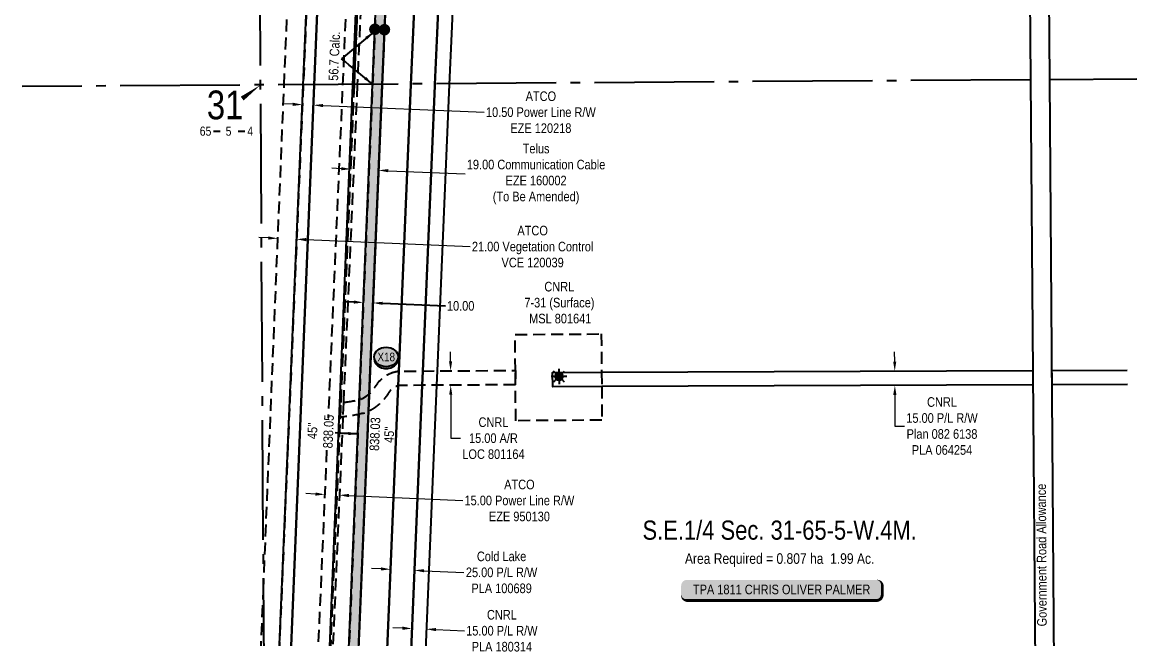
# Model space of a CAD drawing. Extents: x 506429 to 517084, y 6049655 to 6059669.
# Drawn here: x 515917 to 517080, y 6057280 to 6057923 of the extents above; entities that cross this region are included whole.
import ezdxf
from ezdxf.enums import TextEntityAlignment as Align

# ---------------------------------------------------------------- set-up
doc = ezdxf.new("R2010")
doc.units = 0
doc.header["$LTSCALE"] = 5
doc.header["$PDSIZE"] = 0.5
for name, pattern in [('foc-ACCESSROAD', [3.75, 2.5, -1.25]), ('foc-FLOWLINE', [3.75, 2.5, -1.25]), ('foc-QUARTERLINE', [33, 25, -3, 2, -3])]:
    doc.linetypes.add(name, pattern=pattern)
doc.layers.get('Defpoints').update_dxf_attribs({"color": 9})
for name, color, linetype in [('10', 1, 'Continuous'), ('9', 3, 'Continuous'), ('AS-WILDLIFE', 131, 'Continuous'), ('C-EZE', 13, 'foc-FLOWLINE'), ('C-SYMBOL', 7, 'Continuous'), ('F-AR', 190, 'foc-ACCESSROAD'), ('F-EZE', 190, 'foc-FLOWLINE'), ('F-RW', 190, 'Continuous'), ('F-VCE', 190, 'foc-FLOWLINE'), ('F-WS', 190, 'foc-ACCESSROAD'), ('F-WS-S', 190, 'Continuous'), ('L-BD', 7, 'Continuous'), ('L-BD1', 253, 'Continuous'), ('L-MON', 1, 'Continuous'), ('L-ROAD-T', 7, 'Continuous'), ('L-SEC', 7, 'Continuous'), ('L-SECLBL', 7, 'Continuous'), ('L-SECQ', 8, 'foc-QUARTERLINE'), ('L-SYMBOL', 7, 'Continuous'), ('L-TITLEDB', 4, 'Continuous'), ('P-CROSSINGS', 250, 'Continuous'), ('P-IOP1-H', 21, 'Continuous'), ('P-PROPOSED', 10, 'Continuous'), ('P-PROPOSED-H', 21, 'Continuous'), ('P-TXT', 4, 'Continuous')]:
    doc.layers.add(name, color=color, linetype=linetype)
for name, color, linetype, lineweight in [('F-AR-T', 190, 'Continuous', 9), ('F-EZE-T', 190, 'Continuous', 9), ('F-RW-T', 190, 'Continuous', 9), ('F-VCE-T', 190, 'Continuous', 9), ('F-WS-T', 190, 'Continuous', 9)]:
    doc.layers.add(name, color=color, linetype=linetype, lineweight=lineweight)
doc.styles.add('100L', font='ARIALN.TTF', dxfattribs={"height": 11})
doc.styles.add('175L', font='ARIALN.TTF', dxfattribs={"height": 20})
doc.styles.add('80', font='ARIALN.TTF', dxfattribs={"height": 10})
doc.styles.add('80CG', font='ARIALN.TTF', dxfattribs={"height": 10})
doc.styles.add('80L', font='ARIALN.TTF', dxfattribs={"height": 10})
doc.styles.add('Crossing', font='ARIALN.TTF', dxfattribs={"height": 10})
doc.styles.add('SIMPLEX', font='ARIALN.TTF')
doc.dimstyles.new('Compass 5 000', dxfattribs={"dimscale": 5, "dimtxt": 9, "dimasz": 2, "dimexe": 0.2, "dimexo": 0.0625, "dimgap": 0.5, "dimtad": 0, "dimtih": 1, "dimtoh": 1, "dimzin": 0, "dimdsep": 46, "dimtxsty": '80CG', "dimcen": 0.1, "dimse1": 1, "dimse2": 1, "dimclrd": 256, "dimclrt": 256, "dimaunit": 1, "dimadec": 4, "dimazin": 0, "dimtfac": 0.06, "dimtofl": 0, "dimtmove": 0, "dimatfit": 1, "dimfxl": 0.2, "dimtolj": 1, "dimtzin": 0, "dimlwd": -1, "dimarcsym": 0})

# ---------------------------------------------------------------- blocks, each defined once
blk = doc.blocks.new('fdia')
at = {"color": 255, "const_width": 1}
blk.add_lwpolyline([(-0.5, 0, 1), (0.5, 0, 1)], format="xyb", close=True, dxfattribs=at)
blk = doc.blocks.new('Fdiaa')
blk.add_blockref('fdia', (0, 0))
blk = doc.blocks.new('fdib')
at = {"color": 1, "const_width": 1.6}
blk.add_lwpolyline([(-0.4, 0, 1), (0.4, 0, 1)], format="xyb", close=True, dxfattribs=at)
at = {"color": 1}
blk.add_circle((0, 0), 0.8, dxfattribs=at)
blk = doc.blocks.new('Fdibb')
blk.add_blockref('fdib', (0, 0))
blk = doc.blocks.new('fdicc')
for name in ['Fdibb', 'Fdiaa']:
    blk.add_blockref(name, (0, 0))
blk = doc.blocks.new('FDI')
blk.add_blockref('fdicc', (0, 0))
blk = doc.blocks.new('*U554')
h = blk.add_hatch(color=255)
edge = h.paths.add_edge_path()
edge.add_line((-99, -11.5), (99, -11.5))
edge.add_arc((99, -5.5), 6, 270, 360)
edge.add_line((105, -5.5), (105, 4))
edge.add_arc((99, 4), 6, 0, 90)
edge.add_line((99, 10), (-99, 10))
edge.add_arc((-99, 4), 6, 90, 180)
edge.add_line((-105, 4), (-105, -5.5))
edge.add_arc((-99, -5.5), 6, 180, 270)
at = {"color": 44, "flags": 128}
blk.add_lwpolyline([(-99, -11.5, 3, 3, 0), (99, -11.5, 3, 3, 0.414214), (105, -5.5, 3, 3, 0), (105, 4, 3, 0, 0.414214), (99, 10, 0, 0, 0), (-99, 10, 0, 0, 0.414214), (-105, 4, 0, 0, 0), (-105, -5.5, 0, 3, 0.414214)], format="xyseb", close=True, dxfattribs=at)
at = {"color": 44, "style": '80'}
blk.add_attdef('ENTER_TEXT_001', (-36, -5), '', height=10, dxfattribs=at)
blk = doc.blocks.new('L-SECLBL')
at = {"layer": '9', "color": 7}
for p, q in [((-5.1, -27.8), (-12.3, -27.8)), ((20.7, -27.8), (13.5, -27.8))]:
    blk.add_line(p, q, dxfattribs=at)
at = {"layer": '10', "color": 2, "style": 'SIMPLEX'}
blk.add_attdef('SEC', text='', height=30, dxfattribs=at).set_placement((0, 0), align=Align.MIDDLE)
at = {"layer": '10', "color": 5, "style": '80L'}
blk.add_attdef('TWP', text='', height=9.5, dxfattribs=at).set_placement((-14.4, -27.4), align=Align.MIDDLE_RIGHT)
blk.add_attdef('RGE', text='', height=9.5, dxfattribs=at).set_placement((3.6, -27.4), align=Align.MIDDLE_CENTER)
blk.add_attdef('MER', text='', height=9.5, dxfattribs=at).set_placement((23.2, -27.4), align=Align.MIDDLE_LEFT)
blk = doc.blocks.new('*D831')
at = {"layer": 'Defpoints', "color": 0, "transparency": 16777216}
for p in [(516220.4, 6057836.8), (516206.1, 6057771.9), (516217.7, 6057771.4)]:
    blk.add_point(p, dxfattribs=at)
at = {"layer": 'F-EZE-T', "transparency": 16777216}
for p, q in [((516198.8, 6057837.7), (516188.8, 6057838.1)), ((516230.4, 6057836.4), (516398.6, 6057829.4))]:
    blk.add_line(p, q, dxfattribs=at)
for points in [[(516198.8, 6057839.3), (516198.7, 6057836), (516208.8, 6057837.3)], [(516230.5, 6057838), (516230.4, 6057834.7), (516220.4, 6057836.8)]]:
    blk.add_solid(points, dxfattribs=at)
at = {"layer": 'F-EZE-T', "transparency": 16777216, "insert": (516457.7, 6057829.4), "char_height": 10, "attachment_point": 5, "style": '80CG'}
blk.add_mtext('\\A1;ATCO\\P10.50 Power Line R/W\\PEZE 120218 ', dxfattribs=at)
blk = doc.blocks.new('*D832')
at = {"layer": 'Defpoints', "color": 0, "transparency": 16777216}
for p in [(516261.1, 6057810.9), (516290, 6057809.7), (516288.3, 6057768.8)]:
    blk.add_point(p, dxfattribs=at)
at = {"layer": 'F-EZE-T', "transparency": 16777216}
for p, q in [((516249.4, 6057770.5), (516239.4, 6057770.9)), ((516298.3, 6057768.4), (516378.8, 6057765))]:
    blk.add_line(p, q, dxfattribs=at)
for points in [[(516249.5, 6057772.1), (516249.3, 6057768.8), (516259.4, 6057770.1)], [(516298.4, 6057770.1), (516298.3, 6057766.8), (516288.3, 6057768.8)]]:
    blk.add_solid(points, dxfattribs=at)
at = {"layer": 'F-EZE-T', "transparency": 16777216, "insert": (516452.7, 6057765), "char_height": 10, "attachment_point": 5, "style": '80CG'}
blk.add_mtext('\\A1;Telus \\P19.00 Communication Cable\\PEZE 160002\\P(To Be Amended)', dxfattribs=at)
blk = doc.blocks.new('*D833')
at = {"layer": 'Defpoints', "color": 0, "transparency": 16777216}
for p in [(516245.2, 6057722.5), (516260.2, 6057721.8), (516247.4, 6057429.9)]:
    blk.add_point(p, dxfattribs=at)
at = {"layer": 'F-EZE-T', "transparency": 16777216}
for p, q in [((516222.5, 6057431), (516212.5, 6057431.5)), ((516257.4, 6057429.5), (516376.2, 6057424.3))]:
    blk.add_line(p, q, dxfattribs=at)
for points in [[(516222.6, 6057432.7), (516222.4, 6057429.4), (516232.5, 6057430.6)], [(516257.5, 6057431.2), (516257.4, 6057427.8), (516247.4, 6057429.9)]]:
    blk.add_solid(points, dxfattribs=at)
at = {"layer": 'F-EZE-T', "transparency": 16777216, "insert": (516435.3, 6057424.3), "char_height": 10, "attachment_point": 5, "style": '80CG'}
blk.add_mtext('\\A1;ATCO\\P15.00 Power Line R/W\\PEZE 950130', dxfattribs=at)
blk = doc.blocks.new('*D834')
at = {"layer": 'Defpoints', "color": 0, "transparency": 16777216}
for p in [(516363.5, 6057559.6), (516389.8, 6057559.7), (516389.9, 6057544.8)]:
    blk.add_point(p, dxfattribs=at)
at = {"layer": 'F-AR-T', "transparency": 16777216}
for p, q in [((516363.4, 6057569.6), (516363.4, 6057579.6)), ((516363.6, 6057534.6), (516363.9, 6057489.3)), ((516363.9, 6057489.3), (516373.9, 6057489.3))]:
    blk.add_line(p, q, dxfattribs=at)
for points in [[(516365.1, 6057569.6), (516361.8, 6057569.6), (516363.5, 6057559.6)], [(516365.3, 6057534.6), (516362, 6057534.6), (516363.6, 6057544.6)]]:
    blk.add_solid(points, dxfattribs=at)
at = {"layer": 'F-AR-T', "transparency": 16777216, "insert": (516408.2, 6057489.3), "char_height": 10, "attachment_point": 5, "style": '80CG'}
blk.add_mtext('\\A1;CNRL\\P15.00 A/R\\PLOC 801164', dxfattribs=at)
blk = doc.blocks.new('*D835')
at = {"layer": 'Defpoints', "color": 0, "transparency": 16777216}
for p in [(516843.3, 6057559.4), (516827.1, 6057544.3), (516843.4, 6057544.4)]:
    blk.add_point(p, dxfattribs=at)
at = {"layer": 'F-RW-T', "transparency": 16777216}
for p, q in [((516827, 6057569.3), (516826.9, 6057579.3)), ((516827.1, 6057534.3), (516827.2, 6057502)), ((516827.2, 6057502), (516837.2, 6057502))]:
    blk.add_line(p, q, dxfattribs=at)
for points in [[(516828.6, 6057569.3), (516825.3, 6057569.3), (516827, 6057559.3)], [(516828.8, 6057534.3), (516825.4, 6057534.3), (516827.1, 6057544.3)]]:
    blk.add_solid(points, dxfattribs=at)
at = {"layer": 'F-RW-T', "transparency": 16777216, "insert": (516876.3, 6057502), "char_height": 10, "attachment_point": 5, "style": '80CG'}
blk.add_mtext('\\A1;CNRL\\P15.00 P/L R/W\\PPlan 082 6138\\PPLA 064254', dxfattribs=at)
blk = doc.blocks.new('*D836')
at = {"layer": 'Defpoints', "color": 0, "transparency": 16777216}
for p in [(516303.1, 6057407.6), (516328.1, 6057406.6), (516325.8, 6057351.5)]:
    blk.add_point(p, dxfattribs=at)
at = {"layer": 'F-RW-T', "transparency": 16777216}
for p, q in [((516290.8, 6057352.9), (516280.8, 6057353.3)), ((516335.8, 6057351), (516377.2, 6057349.3))]:
    blk.add_line(p, q, dxfattribs=at)
for points in [[(516290.9, 6057354.6), (516290.8, 6057351.3), (516300.8, 6057352.5)], [(516335.9, 6057352.7), (516335.7, 6057349.4), (516325.8, 6057351.5)]]:
    blk.add_solid(points, dxfattribs=at)
at = {"layer": 'F-RW-T', "transparency": 16777216, "insert": (516416.7, 6057349.3), "char_height": 10, "attachment_point": 5, "style": '80CG'}
blk.add_mtext('\\A1;Cold Lake\\P25.00 P/L R/W\\PPLA 100689', dxfattribs=at)
blk = doc.blocks.new('*D837')
at = {"layer": 'Defpoints', "color": 0, "transparency": 16777216}
for p in [(516325.3, 6057340.7), (516340.3, 6057340), (516338.2, 6057290.1)]:
    blk.add_point(p, dxfattribs=at)
at = {"layer": 'F-RW-T', "transparency": 16777216}
for p, q in [((516313.2, 6057291.1), (516303.3, 6057291.5)), ((516348.2, 6057289.6), (516377.9, 6057288.4))]:
    blk.add_line(p, q, dxfattribs=at)
for points in [[(516313.3, 6057292.8), (516313.2, 6057289.4), (516323.2, 6057290.7)], [(516348.3, 6057291.3), (516348.1, 6057288), (516338.2, 6057290.1)]]:
    blk.add_solid(points, dxfattribs=at)
at = {"layer": 'F-RW-T', "transparency": 16777216, "insert": (516417, 6057288.4), "char_height": 10, "attachment_point": 5, "style": '80CG'}
blk.add_mtext('\\A1;CNRL\\P15.00 P/L R/W\\PPLA 180314', dxfattribs=at)
blk = doc.blocks.new('*D838')
at = {"layer": 'Defpoints', "color": 0, "transparency": 16777216}
for p in [(516265.6, 6057228), (516295.5, 6057226.8), (516295, 6057214.5)]:
    blk.add_point(p, dxfattribs=at)
at = {"layer": 'F-RW-T', "transparency": 16777216}
for p, q in [((516255.1, 6057216.2), (516245.1, 6057216.6)), ((516305, 6057214.1), (516353.1, 6057212))]:
    blk.add_line(p, q, dxfattribs=at)
for points in [[(516255.2, 6057217.8), (516255, 6057214.5), (516265.1, 6057215.7)], [(516305.1, 6057215.7), (516305, 6057212.4), (516295, 6057214.5)]]:
    blk.add_solid(points, dxfattribs=at)
at = {"layer": 'F-RW-T', "transparency": 16777216, "insert": (516416.4, 6057212), "char_height": 10, "attachment_point": 5, "style": '80CG'}
blk.add_mtext('\\A1;Cold Lake\\P30.00 P/L R/W\\PPlan 842 2500\\PPLA 840514\\P(Rec-Cert. NES-91-150)', dxfattribs=at)
blk = doc.blocks.new('*D840')
at = {"layer": 'Defpoints', "color": 0, "transparency": 16777216}
for p in [(516202.9, 6057696.9), (516182.8, 6057688.9), (516202.5, 6057688.1)]:
    blk.add_point(p, dxfattribs=at)
at = {"layer": 'F-VCE-T', "transparency": 16777216}
for p, q in [((516173.2, 6057698.2), (516163.2, 6057698.6)), ((516212.9, 6057696.5), (516383.8, 6057689.2))]:
    blk.add_line(p, q, dxfattribs=at)
for points in [[(516173.3, 6057699.8), (516173.2, 6057696.5), (516183.2, 6057697.8)], [(516212.9, 6057698.2), (516212.8, 6057694.8), (516202.9, 6057696.9)]]:
    blk.add_solid(points, dxfattribs=at)
at = {"layer": 'F-VCE-T', "transparency": 16777216, "insert": (516449.1, 6057689.2), "char_height": 10, "attachment_point": 5, "style": '80CG'}
blk.add_mtext('\\A1;ATCO\\P21.00 Vegetation Control\\PVCE 120039', dxfattribs=at)
blk = doc.blocks.new('GAS')
h = blk.add_hatch(color=255)
h.dxf.hatch_style = 1
edge = h.paths.add_edge_path()
edge.add_arc((0, 0), 0.9, 0, 360)
for p, q in [((-0.81, 0), (-1.62, 0)), ((-0.57, 0.57), (-1.14, 1.14)), ((0, 0.81), (0, 1.62)), ((0.57, 0.57), (1.14, 1.14)), ((1.62, 0), (0.81, 0)), ((-0.57, -0.57), (-1.14, -1.14)), ((0, -0.81), (0, -1.62)), ((1.14, -1.14), (0.57, -0.57))]:
    blk.add_line(p, q)
blk.add_circle((0, 0), 0.8)
blk = doc.blocks.new('xing2')
h = blk.add_hatch(color=50)
h.dxf.hatch_style = 1
edge = h.paths.add_edge_path()
edge.add_ellipse((0, 0), major_axis=(-12.5, 0), ratio=0.816297, start_angle=0, end_angle=360)
h = blk.add_hatch(color=250)
h.dxf.hatch_style = 1
edge = h.paths.add_edge_path()
edge.add_ellipse((0, -2), major_axis=(-12.5, 0), ratio=0.816297, start_angle=0, end_angle=180)
edge.add_line((12.5, -2), (12.5, 0))
edge.add_ellipse((0, 0), major_axis=(-12.5, 0), ratio=0.816297, start_angle=0, end_angle=180, ccw=False)
edge.add_line((-12.5, 0), (-12.5, -2))
at = {"color": 250}
blk.add_ellipse((0, 0), major_axis=(-12.5, 0), ratio=0.816297, dxfattribs=at)
blk.add_ellipse((0, -2), major_axis=(-12.5, 0), ratio=0.816297, start_param=0, end_param=3.141593, dxfattribs=at)
at = {"color": 250, "style": 'Crossing'}
blk.add_attdef('CROSSING', text='', height=9, dxfattribs=at).set_placement((0.1, 0), align=Align.MIDDLE_CENTER)
at = {"color": 250, "style": 'Crossing', "flags": 1}
for tag, p in [('OWNER', (0.1, -12.5)), ('DESCRIPTION', (0.1, -25.8)), ('LOCATION', (0.1, -39.3)), ('DWG_REF', (0.1, -52.8))]:
    blk.add_attdef(tag, text='', height=9, dxfattribs=at).set_placement(p, align=Align.MIDDLE_CENTER)
blk = doc.blocks.new('*D1198')
at = {"layer": 'Defpoints', "color": 0, "transparency": 16777216}
for p in [(516272.7, 6057634.6), (516282.7, 6057634.2), (516282.5, 6057630.5)]:
    blk.add_point(p, dxfattribs=at)
at = {"layer": 'P-TXT', "transparency": 16777216}
for p, q in [((516262.5, 6057631.3), (516252.5, 6057631.7)), ((516292.5, 6057630.1), (516358.1, 6057627.3))]:
    blk.add_line(p, q, dxfattribs=at)
for points in [[(516262.6, 6057633), (516262.5, 6057629.7), (516272.5, 6057630.9)], [(516292.6, 6057631.7), (516292.4, 6057628.4), (516282.5, 6057630.5)]]:
    blk.add_solid(points, dxfattribs=at)
at = {"layer": 'P-TXT', "transparency": 16777216, "insert": (516374, 6057627.3), "char_height": 10, "attachment_point": 5, "style": '80CG'}
blk.add_mtext('\\A1;10.00', dxfattribs=at)

msp = doc.modelspace()

# ---------------------------------------------------------------- hatches: boundary and pattern name
at = {"layer": 'P-IOP1-H'}
h = msp.add_hatch(color=256, dxfattribs=at)
h.dxf.hatch_style = 1
h.paths.add_polyline_path([(516326.596, 6058663.387), (516316.553, 6058663.393), (516311.424, 6058543.683), (516284.46, 6057915.954), (516282.062, 6057858.668), (516292.064, 6057858.735), (516294.44, 6057915.519), (516321.414, 6058543.257)])
h = msp.add_hatch(color=256, dxfattribs=at)
h.dxf.hatch_style = 1
h.paths.add_polyline_path([(516292.064, 6057858.735), (516282.062, 6057858.668), (516249.444, 6057079.467), (516248.359, 6057053.584), (516248.358, 6057053.573), (516258.374, 6057053.618), (516259.439, 6057079.052)])
at = {"layer": 'P-PROPOSED-H'}
h = msp.add_hatch(color=256, dxfattribs=at)
h.dxf.hatch_style = 1
h.paths.add_polyline_path([(516182.252, 6055448.678), (516201.225, 6055853.12), (516217.141, 6056244.364), (516238.42, 6056767.951), (516237.375, 6056790.947), (516248.359, 6057053.584), (516249.444, 6057079.467), (516284.46, 6057915.954), (516311.424, 6058543.683), (516316.553, 6058663.387), (516316.553, 6058663.393), (516326.596, 6058663.387), (516321.414, 6058543.257), (516294.44, 6057915.519), (516259.439, 6057079.052), (516258.374, 6057053.616), (516247.385, 6056790.96), (516248.43, 6056767.964), (516227.136, 6056244.398), (516211.208, 6055852.696), (516192.268, 6055448.738)])
edge = h.paths.add_edge_path()
edge.add_line((516326.599, 6058663.444), (516326.596, 6058663.387))

# ---------------------------------------------------------------- linework, layer by layer
at = {"layer": 'C-EZE', "flags": 128}
msp.add_lwpolyline([(516161.398, 6055448.5), (516182.264, 6055853.993), (516198.176, 6056245.135), (516219.421, 6056767.905), (516218.376, 6056790.913), (516229.394, 6057054.38), (516230.48, 6057080.261), (516265.496, 6057916.759), (516292.46, 6058544.496), (516297.551, 6058663.297), (516316.553, 6058663.393), (516316.553, 6058663.387), (516311.424, 6058543.683), (516284.46, 6057915.954), (516249.444, 6057079.467), (516248.359, 6057053.584), (516237.375, 6056790.947), (516238.42, 6056767.951), (516217.141, 6056244.364), (516201.225, 6055853.12), (516180.41, 6055448.616)], close=True, dxfattribs=at)
at = {"layer": 'F-AR', "flags": 128}
msp.add_lwpolyline([(516249.851, 6057511.424), (516248.514, 6057511.299), (516249.149, 6057526.422), (516250.391, 6057526.554), (516251.669, 6057526.703), (516252.873, 6057526.852), (516254.112, 6057527.017), (516255.349, 6057527.192), (516256.585, 6057527.378), (516257.819, 6057527.575), (516259.051, 6057527.783), (516260.282, 6057528.001), (516261.51, 6057528.23), (516262.737, 6057528.469), (516263.961, 6057528.719), (516265.183, 6057528.979), (516266.403, 6057529.25), (516267.621, 6057529.531), (516268.836, 6057529.822), (516270.049, 6057530.125), (516270.467, 6057530.318), (516271.02, 6057530.582), (516271.568, 6057530.856), (516272.112, 6057531.139), (516272.65, 6057531.433), (516273.184, 6057531.735), (516273.712, 6057532.047), (516274.235, 6057532.367), (516274.753, 6057532.697), (516275.263, 6057533.034), (516275.769, 6057533.382), (516276.268, 6057533.738), (516276.761, 6057534.102), (516277.248, 6057534.475), (516277.728, 6057534.856), (516278.202, 6057535.245), (516278.534, 6057535.527), (516278.899, 6057535.845), (516279.356, 6057536.255), (516279.805, 6057536.672), (516280.247, 6057537.097), (516280.681, 6057537.53), (516281.108, 6057537.97), (516281.527, 6057538.418), (516281.939, 6057538.872), (516282.342, 6057539.334), (516282.737, 6057539.802), (516283.125, 6057540.277), (516283.504, 6057540.76), (516283.875, 6057541.248), (516284.237, 6057541.743), (516284.59, 6057542.244), (516284.935, 6057542.751), (516285.271, 6057543.264), (516285.586, 6057543.771), (516285.866, 6057544.244), (516286.154, 6057544.713), (516286.45, 6057545.175), (516286.754, 6057545.634), (516287.065, 6057546.086), (516287.385, 6057546.533), (516287.712, 6057546.973), (516288.047, 6057547.409), (516288.39, 6057547.839), (516288.74, 6057548.263), (516289.097, 6057548.68), (516289.461, 6057549.091), (516289.833, 6057549.496), (516290.212, 6057549.895), (516290.597, 6057550.286), (516290.99, 6057550.671), (516291.287, 6057550.955), (516291.591, 6057551.235), (516291.999, 6057551.603), (516292.414, 6057551.963), (516292.835, 6057552.317), (516293.262, 6057552.661), (516293.695, 6057553), (516294.134, 6057553.33), (516294.579, 6057553.653), (516295.029, 6057553.969), (516295.484, 6057554.275), (516295.945, 6057554.575), (516296.411, 6057554.865), (516296.883, 6057555.148), (516297.359, 6057555.423), (516297.839, 6057555.69), (516298.324, 6057555.947), (516298.814, 6057556.196), (516299.308, 6057556.437), (516299.806, 6057556.67), (516300.308, 6057556.893), (516300.814, 6057557.108), (516301.323, 6057557.314), (516301.836, 6057557.511), (516302.352, 6057557.7), (516302.872, 6057557.878), (516303.395, 6057558.048), (516303.92, 6057558.209), (516304.448, 6057558.361), (516304.979, 6057558.503), (516305.378, 6057558.605), (516305.779, 6057558.699), (516306.181, 6057558.79), (516306.584, 6057558.874), (516307.124, 6057558.98), (516307.529, 6057559.053), (516307.936, 6057559.12), (516308.343, 6057559.183), (516308.752, 6057559.24), (516309.525, 6057559.261), (516334.527, 6057559.411), (516431.104, 6057559.99), (516431.214, 6057544.999), (516333.901, 6057544.497), (516310.725, 6057544.378), (516310.37, 6057544.328), (516309.874, 6057544.242), (516309.311, 6057544.128), (516308.857, 6057544.006), (516308.337, 6057543.88), (516307.788, 6057543.713), (516307.245, 6057543.526), (516306.708, 6057543.321), (516306.179, 6057543.097), (516305.723, 6057542.886), (516305.273, 6057542.661), (516304.83, 6057542.423), (516304.519, 6057542.246), (516304.059, 6057541.965), (516303.549, 6057541.63), (516303.08, 6057541.299), (516302.624, 6057540.95), (516302.179, 6057540.586), (516301.747, 6057540.207), (516301.329, 6057539.813), (516300.925, 6057539.405), (516300.535, 6057538.983), (516300.16, 6057538.548), (516299.801, 6057538.1), (516299.457, 6057537.64), (516299.129, 6057537.168), (516298.855, 6057536.747), (516298.578, 6057536.285), (516298.07, 6057535.45), (516297.597, 6057534.717), (516297.111, 6057533.992), (516296.613, 6057533.275), (516296.231, 6057532.744), (516295.973, 6057532.392), (516295.712, 6057532.043), (516295.447, 6057531.696), (516295.18, 6057531.351), (516294.91, 6057531.008), (516294.636, 6057530.668), (516294.361, 6057530.33), (516294.081, 6057529.995), (516293.799, 6057529.662), (516293.514, 6057529.332), (516293.227, 6057529.004), (516292.936, 6057528.679), (516292.642, 6057528.355), (516292.347, 6057528.035), (516292.047, 6057527.717), (516291.746, 6057527.402), (516291.442, 6057527.089), (516291.134, 6057526.779), (516290.825, 6057526.472), (516290.513, 6057526.167), (516290.198, 6057525.865), (516289.88, 6057525.566), (516289.56, 6057525.269), (516289.237, 6057524.976), (516288.912, 6057524.685), (516288.584, 6057524.397), (516288.254, 6057524.112), (516287.922, 6057523.83), (516287.587, 6057523.55), (516287.249, 6057523.274), (516286.909, 6057523), (516286.567, 6057522.729), (516286.222, 6057522.462), (516285.876, 6057522.197), (516285.526, 6057521.936), (516285.175, 6057521.677), (516284.821, 6057521.421), (516284.465, 6057521.168), (516284.107, 6057520.919), (516283.747, 6057520.673), (516283.385, 6057520.43), (516283.021, 6057520.189), (516282.654, 6057519.953), (516282.286, 6057519.719), (516281.916, 6057519.489), (516281.543, 6057519.261), (516281.169, 6057519.037), (516280.793, 6057518.816), (516280.415, 6057518.599), (516280.035, 6057518.384), (516279.652, 6057518.173), (516279.268, 6057517.965), (516278.883, 6057517.761), (516278.496, 6057517.561), (516278.107, 6057517.362), (516277.748, 6057517.183), (516277.324, 6057516.977), (516276.93, 6057516.789), (516276.535, 6057516.605), (516276.138, 6057516.425), (516275.739, 6057516.248), (516275.339, 6057516.074), (516274.937, 6057515.903), (516273.637, 6057515.568), (516272.334, 6057515.244), (516271.028, 6057514.931), (516269.72, 6057514.629), (516268.409, 6057514.338), (516267.096, 6057514.058), (516265.781, 6057513.789), (516264.463, 6057513.531), (516263.144, 6057513.283), (516261.822, 6057513.047), (516260.499, 6057512.823), (516259.173, 6057512.608), (516257.846, 6057512.406), (516256.517, 6057512.214), (516255.187, 6057512.034), (516253.855, 6057511.865), (516252.521, 6057511.707), (516251.08, 6057511.548), (516249.851, 6057511.424)], close=True, dxfattribs=at)
at = {"layer": 'F-EZE'}
msp.add_lwpolyline([(516161.064, 6055448.498), (516159.126, 6055448.487), (516167.647, 6055588.854), (516171.454, 6055705.246), (516174.056, 6055783.851), (516189.468, 6056249.797), (516216.003, 6057052.121), (516251.105, 6057857.72), (516286.197, 6058663.239), (516294.519, 6058663.281), (516297.729, 6058663.297), (516301.2, 6058663.315), (516283.357, 6058253.742), (516282.702, 6058238.708), (516266.11, 6057857.805), (516251.669, 6057526.703), (516251.08, 6057511.548), (516231.018, 6057052.186), (516230.979, 6057051.281), (516204.464, 6056249.873), (516182.574, 6055588.168), (516175.155, 6055463.181), (516174.285, 6055448.579), (516161.064, 6055448.498)], close=True, dxfattribs=at)
for points in [[(516197.647, 6056284.64), (516217.341, 6056767.829), (516229.239, 6057052.179), (516230.356, 6057078.984), (516248.515, 6057511.299), (516249.15, 6057526.422), (516263.068, 6057857.787), (516265.486, 6057915.335), (516279.439, 6058238.553)], [(516308.481, 6058239.935), (516294.432, 6057914.102), (516292.074, 6057857.95), (516278.533, 6057535.527), (516277.753, 6057517.183), (516259.297, 6057077.765), (516258.241, 6057052.306), (516247.247, 6056789.729), (516246.287, 6056766.837), (516248.283, 6056766.754), (516228.041, 6056269.949)]]:
    msp.add_lwpolyline(points, dxfattribs=at)
at = {"layer": 'F-RW'}
for points in [[(516154.715, 6056565.565), (516170.136, 6056927.804), (516175.42, 6057051.944), (516209.715, 6057857.487), (516244.013, 6058663.026)], [(516287.553, 6057036.062), (516277.247, 6056789.78), (516278.284, 6056766.822), (516257.223, 6056250.141), (516240.947, 6055850.255), (516222.094, 6055448.869), (516192.077, 6055448.687), (516211.006, 6055851.565), (516227.227, 6056249.988), (516248.283, 6056766.754), (516247.247, 6056789.729), (516258.241, 6057052.306), (516259.297, 6057077.765), (516277.748, 6057517.183), (516278.534, 6057535.527), (516292.074, 6057857.951), (516294.432, 6057914.102), (516308.483, 6058239.935)], [(516363.608, 6058242.557), (516349.327, 6057911.764), (516347.08, 6057858.26), (516347.031, 6057857.073), (516334.527, 6057559.411), (516333.901, 6057544.497), (516314.198, 6057075.543), (516313.236, 6057052.546), (516302.204, 6056788.829), (516303.242, 6056765.872), (516282.225, 6056250.268), (516282.177, 6056249.101), (516265.898, 6055849.161), (516247.103, 6055449.02), (516222.094, 6055448.869), (516240.947, 6055850.255), (516257.223, 6056250.141), (516278.284, 6056766.822), (516277.247, 6056789.78), (516287.553, 6057036.062)], [(516283.039, 6056270.235), (516303.242, 6056765.872), (516302.204, 6056788.829), (516313.237, 6057052.546), (516314.198, 6057075.543), (516333.901, 6057544.497), (516334.527, 6057559.411), (516347.031, 6057857.073), (516347.081, 6057858.26), (516349.327, 6057911.764), (516363.608, 6058242.557)], [(516289.279, 6057077.39), (516308.857, 6057544.006), (516309.525, 6057559.261), (516322.078, 6057858.12), (516324.376, 6057912.827), (516338.559, 6058241.366)], [(516338.559, 6058241.366), (516324.376, 6057912.827), (516322.078, 6057858.12), (516309.525, 6057559.261), (516308.857, 6057544.006), (516289.279, 6057077.39)], [(516378.638, 6058243.273), (516364.299, 6057911.127), (516362.081, 6057858.344), (516349.529, 6057559.501), (516348.902, 6057544.574), (516329.17, 6057074.914), (516328.237, 6057052.612), (516317.203, 6056788.855), (516318.24, 6056765.906), (516298.04, 6056270.314)], [(516233.452, 6058152.528), (516221.286, 6057857.552), (516210.808, 6057603.58), (516188.063, 6057051.999), (516176.41, 6056769.568), (516171.115, 6056642.055)], [(517069.774, 6057545.195), (516991.138, 6057544.912), (516991.025, 6057559.904), (517069.702, 6057560.187)]]:
    msp.add_lwpolyline(points, dxfattribs=at)
msp.add_lwpolyline([(516970.928, 6057559.83), (516971.041, 6057544.839), (516521.182, 6057543.207), (516470.012, 6057543.025), (516469.959, 6057558.016), (516521.072, 6057558.198), (516970.928, 6057559.83)], close=True, dxfattribs=at)
at = {"layer": 'F-VCE'}
for points in [[(516244.013, 6058663.026), (516209.715, 6057857.487), (516175.42, 6057051.944), (516170.136, 6056927.806), (516154.716, 6056565.565)], [(516139.004, 6056565.362), (516159.068, 6057051.871), (516159.567, 6057063.989), (516157.713, 6057077.724), (516168.103, 6057330.463), (516189.766, 6057857.376), (516212.979, 6058421.923)]]:
    msp.add_lwpolyline(points, dxfattribs=at)
at = {"layer": 'F-WS'}
msp.add_lwpolyline([(516521.439, 6057508.169), (516431.488, 6057507.519), (516431.214, 6057544.999), (516431.104, 6057559.99), (516430.83, 6057597.47), (516520.78, 6057598.119), (516521.072, 6057558.198), (516521.182, 6057543.207), (516521.439, 6057508.169)], close=True, dxfattribs=at)
at = {"layer": 'L-SEC'}
for p, q in [((516962.497, 6058666.661), (516968.687, 6057863.255)), ((516988.786, 6057863.389), (516982.597, 6058666.762)), ((516968.687, 6057863.255), (516974.899, 6057056.825)), ((516994.999, 6057056.98), (516988.786, 6057863.389))]:
    msp.add_line(p, q, dxfattribs=at)
at = {"layer": 'L-SECLBL', "flags": 128}
msp.add_lwpolyline([(516165.201, 6057857.888, 0, 4.995, 0), (516146.018, 6057843.662, 0, 0, 0)], format="xyseb", dxfattribs=at)
at = {"layer": 'L-SECQ'}
for p, q in [((516170.025, 6057053.222), (516160.377, 6058662.603)), ((516968.687, 6057863.255), (515916.518, 6057856.227)), ((517079.501, 6057863.995), (516988.786, 6057863.389))]:
    msp.add_line(p, q, dxfattribs=at)
at = {"layer": 'L-TITLEDB'}
for points in [[(516171.115, 6056642.055), (516176.404, 6056769.569), (516188.063, 6057051.999), (516210.803, 6057603.581), (516221.286, 6057857.553), (516233.449, 6058152.528)], [(516273.392, 6058150.886), (516261.291, 6057857.778), (516250.732, 6057601.976), (516228.019, 6057052.174), (516227.946, 6057050.392), (516216.324, 6056768.002), (516197.474, 6056310.902)]]:
    msp.add_lwpolyline(points, dxfattribs=at)
at = {"layer": 'P-PROPOSED', "flags": 128}
msp.add_lwpolyline([(516182.252, 6055448.678), (516201.225, 6055853.12), (516217.141, 6056244.364), (516238.42, 6056767.951), (516237.375, 6056790.947), (516248.359, 6057053.584), (516249.444, 6057079.467), (516284.46, 6057915.954), (516311.424, 6058543.683), (516316.553, 6058663.387), (516316.553, 6058663.393), (516326.596, 6058663.387), (516321.414, 6058543.257), (516294.44, 6057915.519), (516259.439, 6057079.052), (516258.374, 6057053.616), (516247.385, 6056790.96), (516248.43, 6056767.964), (516227.136, 6056244.398), (516211.208, 6055852.696), (516192.268, 6055448.738)], close=True, dxfattribs=at)

# ---------------------------------------------------------------- block references
at = {"layer": 'AS-WILDLIFE'}
ref = msp.add_blockref('*U554', (516709.03, 6057331.517), dxfattribs=dict(at, xscale=0.99950511, yscale=0.99950511, zscale=0.99950511))
ref.add_attrib('ENTER_TEXT_001', 'TPA 1811 CHRIS OLIVER PALMER', (516616.385, 6057326.516), dxfattribs={"layer": '0', "color": 44, "height": 9.99505, "style": '80'})
at = {"layer": 'F-WS-S', "color": 3, "xscale": 4.997525550000021, "yscale": 4.997525550000021, "zscale": 4.997525550000021}
msp.add_blockref('GAS', (516476.631, 6057553.637), dxfattribs=at)
at = {"layer": 'L-MON'}
for p, xscale, yscale, zscale in [((516284.46, 6057915.954), 4.995052324580574, 4.995052324580574, 4.995052324580574), ((516294.44, 6057915.519), 4.997525550000026, 4.997525550000026, 4.997525550000026)]:
    msp.add_blockref('FDI', p, dxfattribs=dict(at, xscale=xscale, yscale=yscale, zscale=zscale))
at = {"layer": 'L-SECLBL', "color": 3, "xscale": 0.9990104649161125, "yscale": 0.9990104649161125, "zscale": 0.9990104649161125}
msp.add_blockref('L-SECLBL', (516128.185, 6057837.057), dxfattribs=at).add_auto_attribs({'SEC': '31', 'TWP': '65', 'RGE': '5', 'MER': '4'})
at = {"layer": 'P-CROSSINGS', "xscale": 0.9990104649161125, "yscale": 0.9990104649161125, "zscale": 0.9990104649161125}
msp.add_blockref('xing2', (516296.234, 6057574.105), dxfattribs=at).add_auto_attribs({'CROSSING': 'X18'})

# ---------------------------------------------------------------- texts
at = {"layer": 'C-SYMBOL', "color": 3, "style": '175L'}
msp.add_text('S.E.1/4 Sec. 31-65-5-W.4M.', height=19.98021, dxfattribs=at).set_placement((516706.897, 6057377.444), align=Align.BOTTOM_CENTER)
at = {"layer": 'F-WS-T', "insert": (516439.45, 6057652.456), "char_height": 9.99505, "attachment_point": 1, "style": '80L'}
msp.add_mtext_dynamic_manual_height_columns('\\pi21.889;CNRL\\P\\pi0.99882;7-31 (Surface)\\P\\pi5.9998;MSL 801641', width=73.96065, gutter_width=50, heights=[0], dxfattribs=at)
at = {"layer": 'L-BD', "style": '80L'}
for s, p in [('838.03', (516284.482, 6057493.618)), ("45''", (516299.454, 6057492.991))]:
    msp.add_text(s, height=9.9901, rotation=87.6039, dxfattribs=at).set_placement(p, align=Align.MIDDLE)
at = {"layer": 'L-BD1', "style": '80L'}
msp.add_text('56.7 Calc.', height=9.9901, rotation=87.5404, dxfattribs=at).set_placement((516241.924, 6057888.031), align=Align.MIDDLE)
at = {"layer": 'L-ROAD-T', "style": '80L'}
msp.add_text('Government Road Allowance', height=9.99505, rotation=90.327208, dxfattribs=at).set_placement((516980.2, 6057367.414), align=Align.MIDDLE_CENTER)
at = {"layer": 'L-SYMBOL', "color": 5, "style": '100L'}
msp.add_text('Area Required = 0.807 ha  1.99 Ac.', height=10.98912, dxfattribs=at).set_placement((516706.897, 6057354.967), align=Align.BOTTOM_CENTER)

# ---------------------------------------------------------------- dimensions: what is measured, and where the dimension line sits
at = {"layer": 'F-AR-T'}
dim = msp.add_linear_dim(base=(516363.491, 6057559.584), p1=(516389.877, 6057544.786), p2=(516389.787, 6057559.742), angle=90.343804, text='CNRL\\P15.00 A/R\\PLOC 801164', dimstyle='Compass 5 000', dxfattribs=at)
dim.commit()
dim.dimension.update_dxf_attribs({"geometry": '*D834', "text_midpoint": (516408.203, 6057489.337), "dimtype": 161})
at = {"layer": 'F-EZE-T'}
for base, p1, p2, angle, text, picture, middle in [((516220.429, 6057836.783), (516206.071, 6057771.874), (516217.732, 6057771.393), 357.637503, 'ATCO\\P10.50 Power Line R/W\\PEZE 120218 ', '*D831', (516457.725, 6057829.433)), ((516288.331, 6057768.84), (516261.1, 6057810.938), (516290.048, 6057809.722), 357.59426, 'Telus \\P19.00 Communication Cable\\PEZE 160002\\P(To Be Amended)', '*D832', (516452.679, 6057765.041))]:
    dim = msp.add_linear_dim(base=base, p1=p1, p2=p2, angle=angle, text=text, dimstyle='Compass 5 000', dxfattribs=at)
    dim.commit()
    dim.dimension.update_dxf_attribs({"geometry": picture, "text_midpoint": middle, "dimtype": 161})
at = {"layer": 'F-RW-T'}
for base, p1, p2, angle, text, picture, middle in [((516827.068, 6057544.317), (516843.346, 6057559.367), (516843.4, 6057544.376), 270.207855, 'CNRL\\P15.00 P/L R/W\\PPlan 082 6138\\PPLA 064254', '*D835', (516876.307, 6057502.041)), ((516325.791, 6057351.456), (516303.135, 6057407.639), (516328.107, 6057406.59), 357.594191, 'Cold Lake\\P25.00 P/L R/W\\PPLA 100689', '*D836', (516416.727, 6057349.297)), ((516338.209, 6057290.054), (516325.337, 6057340.653), (516340.308, 6057340.024), 357.594295, 'CNRL\\P15.00 P/L R/W\\PPLA 180314', '*D837', (516417.033, 6057288.385)), ((516295.031, 6057214.479), (516265.605, 6057228.007), (516295.546, 6057226.751), 357.597513, 'Cold Lake\\P30.00 P/L R/W\\PPlan 842 2500\\PPLA 840514\\P(Rec-Cert. NES-91-150)', '*D838', (516416.37, 6057212.041))]:
    dim = msp.add_linear_dim(base=base, p1=p1, p2=p2, angle=angle, text=text, dimstyle='Compass 5 000', dxfattribs=at)
    dim.commit()
    dim.dimension.update_dxf_attribs({"geometry": picture, "text_midpoint": middle, "dimtype": 161})
at = {"layer": 'F-VCE-T'}
dim = msp.add_linear_dim(base=(516202.879, 6057696.918), p1=(516182.839, 6057688.901), p2=(516202.502, 6057688.063), angle=357.562165, text='ATCO\\P21.00 Vegetation Control\\PVCE 120039', dimstyle='Compass 5 000', dxfattribs=at)
dim.commit()
dim.dimension.update_dxf_attribs({"geometry": '*D840', "text_midpoint": (516449.069, 6057689.216), "dimtype": 161})
at = {"layer": 'P-TXT'}
dim = msp.add_linear_dim(base=(516282.513, 6057630.481), p1=(516272.682, 6057634.585), p2=(516282.667, 6057634.167), angle=357.603947, text='10.00', dimstyle='Compass 5 000', dxfattribs=at)
dim.commit()
dim.dimension.update_dxf_attribs({"geometry": '*D1198', "text_midpoint": (516374.039, 6057627.318), "dimtype": 161})

# ---------------------------------------------------------------- leaders
at = {"layer": 'L-BD1', "path_type": 1}
for points in [[(516283.207, 6057913.11), (516249.696, 6057885.17)], [(516282.062, 6057858.668), (516249.696, 6057885.17)], [(516266.786, 6057493.747), (516243.076, 6057494.763)]]:
    msp.add_leader(points, dimstyle='Compass 5 000', override={"dimgap": 0.5, "dimtad": 0}, dxfattribs=at)

# ---------------------------------------------------------------- next in the draw order: texts
at = {"layer": 'L-BD1', "insert": (516214.349, 6057497.213), "char_height": 9.9901, "width": 26.23406, "attachment_point": 2, "rotation": 87.603, "style": '80L', "bg_fill": 3, "box_fill_scale": 1.1, "bg_fill_color": 256, "bg_fill_transparency": 0}
msp.add_mtext("45'' 838.05", dxfattribs=at)

# ---------------------------------------------------------------- next in the draw order: dimensions: what is measured, and where the dimension line sits
at = {"layer": 'F-EZE-T'}
dim = msp.add_linear_dim(base=(516247.448, 6057429.928), p1=(516245.213, 6057722.482), p2=(516260.179, 6057721.83), angle=357.502648, text='ATCO\\P15.00 Power Line R/W\\PEZE 950130', dimstyle='Compass 5 000', dxfattribs=at)
dim.commit()
dim.dimension.update_dxf_attribs({"geometry": '*D833', "text_midpoint": (516435.315, 6057424.313), "dimtype": 161})

doc.saveas('drawing.dxf')
